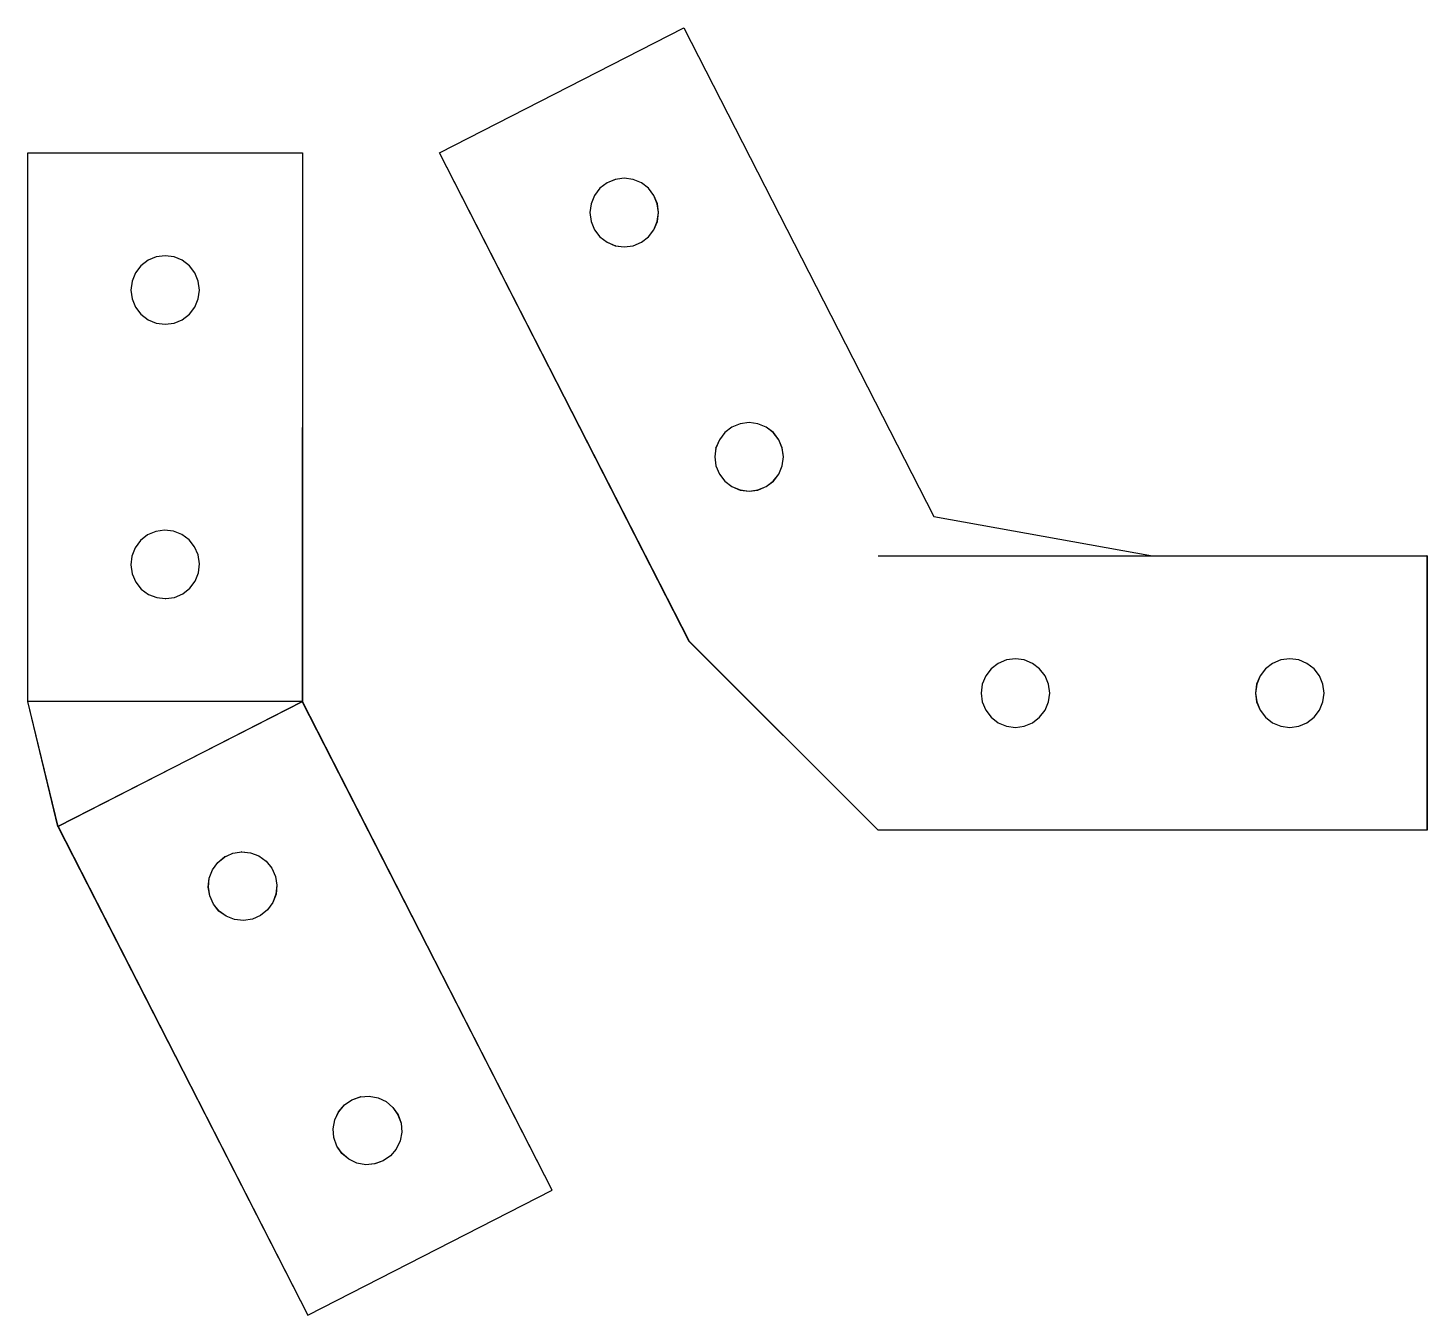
# Model space of a CAD drawing. Header units: metres. Extents: x 0.1 to 5.92, y 0 to 8.86.
# Drawn here: x 0.1 to 5.19, y 0 to 4.69 of the extents above; entities that cross this region are included whole.
import ezdxf

# ---------------------------------------------------------------- set-up
doc = ezdxf.new("R2010")
doc.units = ezdxf.units.M

msp = doc.modelspace()

# ---------------------------------------------------------------- linework, layer by layer
at = {"layer": 'enc_bracket_c'}
for p, q in [((0.0959, 2.236, 0.25), (0.0959, 4.236, 0.25)), ((0.0959, 4.236, 0.25), (1.0959, 4.236, 0.25)), ((0.0959, 4.236, 0), (1.0959, 4.236, 0)), ((0.0959, 4.236, 0), (0.0959, 4.236, 0.25)), ((0.0959, 2.236, 0), (0.0959, 4.236, 0)), ((1.0959, 4.236, 0.25), (1.0957, 2.236, 0.25)), ((1.0959, 4.236, 0), (1.0959, 4.236, 0.25)), ((1.0959, 4.236, 0), (1.0959, 2.236, 0)), ((0.5075, 3.8244, 0.25), (0.4877, 3.7985, 0.25)), ((0.5075, 3.8244, 0), (0.4877, 3.7985, 0)), ((0.5334, 3.8442, 0), (0.5075, 3.8244, 0)), ((0.5334, 3.8442, 0.25), (0.5075, 3.8244, 0.25)), ((0.5075, 3.8244, 0), (0.5075, 3.8244, 0.25)), ((0.5636, 3.8567, 0), (0.5334, 3.8442, 0)), ((0.5636, 3.8567, 0.25), (0.5334, 3.8442, 0.25)), ((0.5334, 3.8442, 0), (0.5334, 3.8442, 0.25)), ((0.5959, 3.861, 0), (0.5636, 3.8567, 0)), ((0.5959, 3.861, 0.25), (0.5636, 3.8567, 0.25)), ((0.5636, 3.8567, 0), (0.5636, 3.8567, 0.25)), ((0.5959, 3.861, 0), (0.5959, 3.861, 0.25)), ((0.6283, 3.8567, 0.25), (0.5959, 3.861, 0.25)), ((0.6283, 3.8567, 0), (0.5959, 3.861, 0)), ((0.6584, 3.8442, 0.25), (0.6283, 3.8567, 0.25)), ((0.6584, 3.8442, 0), (0.6283, 3.8567, 0)), ((0.6283, 3.8567, 0), (0.6283, 3.8567, 0.25)), ((0.6843, 3.8244, 0.25), (0.6584, 3.8442, 0.25)), ((0.6843, 3.8244, 0), (0.6584, 3.8442, 0)), ((0.6584, 3.8442, 0), (0.6584, 3.8442, 0.25)), ((0.7042, 3.7985, 0.25), (0.6843, 3.8244, 0.25)), ((0.7042, 3.7985, 0), (0.6843, 3.8244, 0)), ((0.6843, 3.8244, 0), (0.6843, 3.8244, 0.25)), ((0.4877, 3.7985, 0), (0.4752, 3.7683, 0)), ((0.4877, 3.7985, 0.25), (0.4752, 3.7683, 0.25)), ((0.4877, 3.7985, 0), (0.4877, 3.7985, 0.25)), ((0.7167, 3.7683, 0), (0.7042, 3.7985, 0)), ((0.7042, 3.7985, 0), (0.7042, 3.7985, 0.25)), ((0.7167, 3.7683, 0.25), (0.7042, 3.7985, 0.25)), ((0.4752, 3.7683, 0.25), (0.4709, 3.736, 0.25)), ((0.4752, 3.7683, 0), (0.4709, 3.736, 0)), ((0.4709, 3.736, 0), (0.4709, 3.736, 0.25)), ((0.4709, 3.736, 0.25), (0.4752, 3.7036, 0.25)), ((0.4709, 3.736, 0), (0.4752, 3.7036, 0)), ((0.4752, 3.7683, 0), (0.4752, 3.7683, 0.25)), ((0.7167, 3.7683, 0), (0.7167, 3.7683, 0.25)), ((0.7209, 3.736, 0), (0.7167, 3.7683, 0)), ((0.7209, 3.736, 0.25), (0.7167, 3.7683, 0.25)), ((0.7167, 3.7036, 0.25), (0.7209, 3.736, 0.25)), ((0.7167, 3.7036, 0), (0.7209, 3.736, 0)), ((0.7209, 3.736, 0), (0.7209, 3.736, 0.25)), ((0.4752, 3.7036, 0), (0.4752, 3.7036, 0.25)), ((0.4752, 3.7036, 0), (0.4877, 3.6735, 0)), ((0.4752, 3.7036, 0.25), (0.4877, 3.6735, 0.25)), ((0.4877, 3.6735, 0.25), (0.5075, 3.6476, 0.25)), ((0.4877, 3.6735, 0), (0.4877, 3.6735, 0.25)), ((0.4877, 3.6735, 0), (0.5075, 3.6476, 0)), ((0.6843, 3.6476, 0.25), (0.7042, 3.6735, 0.25)), ((0.6843, 3.6476, 0), (0.7042, 3.6735, 0)), ((0.7042, 3.6735, 0.25), (0.7167, 3.7036, 0.25)), ((0.7042, 3.6735, 0), (0.7167, 3.7036, 0)), ((0.7042, 3.6735, 0), (0.7042, 3.6735, 0.25)), ((0.7167, 3.7036, 0), (0.7167, 3.7036, 0.25)), ((0.5075, 3.6476, 0.25), (0.5334, 3.6277, 0.25)), ((0.5075, 3.6476, 0), (0.5334, 3.6277, 0)), ((0.5075, 3.6476, 0), (0.5075, 3.6476, 0.25)), ((0.5334, 3.6277, 0), (0.5334, 3.6277, 0.25)), ((0.5334, 3.6277, 0), (0.5636, 3.6152, 0)), ((0.5334, 3.6277, 0.25), (0.5636, 3.6152, 0.25)), ((0.6283, 3.6152, 0.25), (0.6584, 3.6277, 0.25)), ((0.6283, 3.6152, 0), (0.6584, 3.6277, 0)), ((0.6584, 3.6277, 0.25), (0.6843, 3.6476, 0.25)), ((0.6584, 3.6277, 0), (0.6843, 3.6476, 0)), ((0.6584, 3.6277, 0), (0.6584, 3.6277, 0.25)), ((0.6843, 3.6476, 0), (0.6843, 3.6476, 0.25)), ((0.5636, 3.6152, 0.25), (0.5959, 3.611, 0.25)), ((0.5636, 3.6152, 0), (0.5959, 3.611, 0)), ((0.5636, 3.6152, 0), (0.5636, 3.6152, 0.25)), ((0.5959, 3.611, 0.25), (0.6283, 3.6152, 0.25)), ((0.5959, 3.611, 0), (0.6283, 3.6152, 0)), ((0.5959, 3.611, 0), (0.5959, 3.611, 0.25)), ((0.6283, 3.6152, 0), (0.6283, 3.6152, 0.25)), ((0.5615, 2.8562, 0), (0.5316, 2.8432, 0)), ((0.5615, 2.8562, 0.25), (0.5316, 2.8432, 0.25)), ((0.5938, 2.861, 0), (0.5615, 2.8562, 0)), ((0.5938, 2.861, 0.25), (0.5615, 2.8562, 0.25)), ((0.5615, 2.8562, 0), (0.5615, 2.8562, 0.25)), ((0.6262, 2.8573, 0), (0.5938, 2.861, 0)), ((0.5938, 2.861, 0), (0.5938, 2.861, 0.25)), ((0.6262, 2.8573, 0.25), (0.5938, 2.861, 0.25)), ((0.6566, 2.8453, 0), (0.6262, 2.8573, 0)), ((0.6262, 2.8573, 0), (0.6262, 2.8573, 0.25)), ((0.6566, 2.8453, 0.25), (0.6262, 2.8573, 0.25)), ((0.5061, 2.8229, 0.25), (0.4866, 2.7966, 0.25)), ((0.5061, 2.8229, 0), (0.4866, 2.7966, 0)), ((0.5316, 2.8432, 0), (0.5061, 2.8229, 0)), ((0.5316, 2.8432, 0.25), (0.5061, 2.8229, 0.25)), ((0.5061, 2.8229, 0), (0.5061, 2.8229, 0.25)), ((0.5316, 2.8432, 0), (0.5316, 2.8432, 0.25)), ((0.6828, 2.8258, 0.25), (0.6566, 2.8453, 0.25)), ((0.6828, 2.8258, 0), (0.6566, 2.8453, 0)), ((0.6566, 2.8453, 0), (0.6566, 2.8453, 0.25)), ((0.7031, 2.8003, 0), (0.6828, 2.8258, 0)), ((0.6828, 2.8258, 0), (0.6828, 2.8258, 0.25)), ((0.7031, 2.8003, 0.25), (0.6828, 2.8258, 0.25)), ((0.4747, 2.7663, 0), (0.4709, 2.7339, 0)), ((0.4747, 2.7663, 0.25), (0.4709, 2.7339, 0.25)), ((0.4866, 2.7966, 0), (0.4747, 2.7663, 0)), ((0.4866, 2.7966, 0.25), (0.4747, 2.7663, 0.25)), ((0.4747, 2.7663, 0), (0.4747, 2.7663, 0.25)), ((0.4866, 2.7966, 0), (0.4866, 2.7966, 0.25)), ((0.7161, 2.7704, 0), (0.7031, 2.8003, 0)), ((0.7031, 2.8003, 0), (0.7031, 2.8003, 0.25)), ((0.7161, 2.7704, 0.25), (0.7031, 2.8003, 0.25)), ((0.7209, 2.7381, 0), (0.7161, 2.7704, 0)), ((0.7161, 2.7704, 0), (0.7161, 2.7704, 0.25)), ((0.7209, 2.7381, 0.25), (0.7161, 2.7704, 0.25)), ((0.4709, 2.7339, 0), (0.4709, 2.7339, 0.25)), ((0.4709, 2.7339, 0), (0.4757, 2.7016, 0)), ((0.4709, 2.7339, 0.25), (0.4757, 2.7016, 0.25)), ((0.7052, 2.6753, 0.25), (0.7172, 2.7057, 0.25)), ((0.7052, 2.6753, 0), (0.7172, 2.7057, 0)), ((0.7172, 2.7057, 0), (0.7209, 2.7381, 0)), ((0.7172, 2.7057, 0.25), (0.7209, 2.7381, 0.25)), ((0.7172, 2.7057, 0), (0.7172, 2.7057, 0.25)), ((0.7209, 2.7381, 0), (0.7209, 2.7381, 0.25)), ((0.4757, 2.7016, 0), (0.4757, 2.7016, 0.25)), ((0.4757, 2.7016, 0), (0.4887, 2.6717, 0)), ((0.4757, 2.7016, 0.25), (0.4887, 2.6717, 0.25)), ((0.4887, 2.6717, 0), (0.509, 2.6461, 0)), ((0.4887, 2.6717, 0), (0.4887, 2.6717, 0.25)), ((0.4887, 2.6717, 0.25), (0.509, 2.6461, 0.25)), ((0.6858, 2.6491, 0.25), (0.7052, 2.6753, 0.25)), ((0.6858, 2.6491, 0), (0.7052, 2.6753, 0)), ((0.7052, 2.6753, 0), (0.7052, 2.6753, 0.25)), ((0.509, 2.6461, 0), (0.509, 2.6461, 0.25)), ((0.509, 2.6461, 0), (0.5353, 2.6267, 0)), ((0.509, 2.6461, 0.25), (0.5353, 2.6267, 0.25)), ((0.5353, 2.6267, 0), (0.5353, 2.6267, 0.25)), ((0.5353, 2.6267, 0), (0.5656, 2.6147, 0)), ((0.5353, 2.6267, 0.25), (0.5656, 2.6147, 0.25)), ((0.5656, 2.6147, 0), (0.5656, 2.6147, 0.25)), ((0.5656, 2.6147, 0), (0.5959, 2.6112, 0)), ((0.5656, 2.6147, 0.25), (0.5959, 2.6112, 0.25)), ((0.5959, 2.6112, 0), (0.5959, 2.6112, 0.25)), ((0.5959, 2.6112, 0.25), (0.598, 2.611, 0.25)), ((0.5959, 2.6112, 0), (0.598, 2.611, 0)), ((0.598, 2.611, 0), (0.6303, 2.6158, 0)), ((0.598, 2.611, 0.25), (0.6303, 2.6158, 0.25)), ((0.598, 2.611, 0), (0.598, 2.611, 0.25)), ((0.6303, 2.6158, 0.25), (0.6602, 2.6288, 0.25)), ((0.6303, 2.6158, 0), (0.6602, 2.6288, 0)), ((0.6303, 2.6158, 0), (0.6303, 2.6158, 0.25)), ((0.6602, 2.6288, 0.25), (0.6858, 2.6491, 0.25)), ((0.6602, 2.6288, 0), (0.6858, 2.6491, 0)), ((0.6602, 2.6288, 0), (0.6602, 2.6288, 0.25)), ((0.6858, 2.6491, 0), (0.6858, 2.6491, 0.25)), ((0.2052, 1.7809, 0.2491), (0.0959, 2.236, 0.25)), ((1.0957, 2.236, 0.25), (0.0959, 2.236, 0.25)), ((0.2055, 1.7809, -0.0009), (0.0959, 2.236, 0)), ((0.0959, 2.236, 0), (0.0959, 2.236, 0.25)), ((1.0947, 2.2355, 0.2502), (0.2052, 1.7809, 0.2491)), ((1.0959, 2.236, 0), (0.2055, 1.7809, -0.0009)), ((1.0957, 2.236, 0.25), (1.0947, 2.2355, 0.2502)), ((1.0959, 2.236, 0), (1.0957, 2.236, 0.25)), ((2.0058, 0.4551, 0.2509), (1.0957, 2.236, 0.25)), ((2.006, 0.4551, 0.0009), (1.0959, 2.236, 0)), ((0.2055, 1.7809, -0.0009), (0.2052, 1.7809, 0.2491)), ((0.2052, 1.7809, 0.2491), (1.1153, 0, 0.25)), ((0.2055, 1.7809, -0.0009), (1.1156, 0)), ((0.8215, 1.6737, 0.2497), (0.8424, 1.683, 0.2497)), ((0.8217, 1.6737, -0.0003), (0.8426, 1.683, -0.0003)), ((0.8424, 1.683, 0.2497), (0.8746, 1.6882, 0.2498)), ((0.8426, 1.683, -0.0003), (0.8424, 1.683, 0.2497)), ((0.8426, 1.683, -0.0003), (0.8748, 1.6882, -0.0002)), ((0.8746, 1.6882, 0.2498), (0.907, 1.6848, 0.2498)), ((0.8748, 1.6882, -0.0002), (0.8746, 1.6882, 0.2498)), ((0.8748, 1.6882, -0.0002), (0.9073, 1.6848, -0.0002)), ((0.907, 1.6848, 0.2498), (0.9375, 1.6731, 0.2498)), ((0.9073, 1.6848, -0.0002), (0.907, 1.6848, 0.2498)), ((0.9073, 1.6848, -0.0002), (0.9378, 1.6731, -0.0002)), ((0.7681, 1.6228, 0.2496), (0.7872, 1.6492, 0.2497)), ((0.7683, 1.6228, -0.0004), (0.7875, 1.6492, -0.0003)), ((0.7872, 1.6492, 0.2497), (0.8126, 1.6697, 0.2497)), ((0.7875, 1.6492, -0.0003), (0.7872, 1.6492, 0.2497)), ((0.7875, 1.6492, -0.0003), (0.8128, 1.6697, -0.0003)), ((0.8126, 1.6697, 0.2497), (0.8215, 1.6737, 0.2497)), ((0.8128, 1.6697, -0.0003), (0.8126, 1.6697, 0.2497)), ((0.8128, 1.6697, -0.0003), (0.8217, 1.6737, -0.0003)), ((0.8217, 1.6737, -0.0003), (0.8215, 1.6737, 0.2497)), ((0.9378, 1.6731, -0.0002), (0.9375, 1.6731, 0.2498)), ((0.9375, 1.6731, 0.2498), (0.9639, 1.654, 0.2498)), ((0.9378, 1.6731, -0.0002), (0.9642, 1.654, -0.0002)), ((0.9639, 1.654, 0.2498), (0.9845, 1.6286, 0.2499)), ((0.9642, 1.654, -0.0002), (0.9639, 1.654, 0.2498)), ((0.9642, 1.654, -0.0002), (0.9847, 1.6286, -0.0001)), ((0.753, 1.5598, 0.2496), (0.7564, 1.5923, 0.2496)), ((0.7533, 1.5598, -0.0004), (0.7566, 1.5923, -0.0004)), ((0.7564, 1.5923, 0.2496), (0.7681, 1.6228, 0.2496)), ((0.7566, 1.5923, -0.0004), (0.7564, 1.5923, 0.2496)), ((0.7566, 1.5923, -0.0004), (0.7683, 1.6228, -0.0004)), ((0.7683, 1.6228, -0.0004), (0.7681, 1.6228, 0.2496)), ((0.9847, 1.6286, -0.0001), (0.9845, 1.6286, 0.2499)), ((0.9845, 1.6286, 0.2499), (0.9978, 1.5988, 0.2499)), ((0.9847, 1.6286, -0.0001), (0.998, 1.5988, -0.0001)), ((0.998, 1.5988, -0.0001), (0.9978, 1.5988, 0.2499)), ((0.9978, 1.5988, 0.2499), (1.0029, 1.5666, 0.2499)), ((0.998, 1.5988, -0.0001), (1.0032, 1.5666, -0.0001)), ((0.7533, 1.5598, -0.0004), (0.753, 1.5598, 0.2496)), ((0.7581, 1.5276, 0.2496), (0.753, 1.5598, 0.2496)), ((0.7584, 1.5276, -0.0004), (0.7533, 1.5598, -0.0004)), ((0.9995, 1.5341, 0.2499), (0.9879, 1.5037, 0.2499)), ((0.9998, 1.5341, -0.0001), (0.9881, 1.5037, -0.0001)), ((1.0029, 1.5666, 0.2499), (0.9995, 1.5341, 0.2499)), ((0.9998, 1.5341, -0.0001), (0.9995, 1.5341, 0.2499)), ((1.0032, 1.5666, -0.0001), (0.9998, 1.5341, -0.0001)), ((1.0032, 1.5666, -0.0001), (1.0029, 1.5666, 0.2499)), ((0.7584, 1.5276, -0.0004), (0.7581, 1.5276, 0.2496)), ((0.7714, 1.4978, 0.2496), (0.7581, 1.5276, 0.2496)), ((0.7717, 1.4978, -0.0004), (0.7584, 1.5276, -0.0004)), ((0.792, 1.4725, 0.2497), (0.7714, 1.4978, 0.2496)), ((0.7717, 1.4978, -0.0004), (0.7714, 1.4978, 0.2496)), ((0.7923, 1.4725, -0.0003), (0.7717, 1.4978, -0.0004)), ((0.9879, 1.5037, 0.2499), (0.9687, 1.4773, 0.2499)), ((0.9881, 1.5037, -0.0001), (0.969, 1.4773, -0.0001)), ((0.9881, 1.5037, -0.0001), (0.9879, 1.5037, 0.2499)), ((0.8184, 1.4533, 0.2497), (0.792, 1.4725, 0.2497)), ((0.7923, 1.4725, -0.0003), (0.792, 1.4725, 0.2497)), ((0.8187, 1.4533, -0.0003), (0.7923, 1.4725, -0.0003)), ((0.8187, 1.4533, -0.0003), (0.8184, 1.4533, 0.2497)), ((0.8489, 1.4416, 0.2497), (0.8184, 1.4533, 0.2497)), ((0.8491, 1.4416, -0.0003), (0.8187, 1.4533, -0.0003)), ((0.8813, 1.4383, 0.2498), (0.8489, 1.4416, 0.2497)), ((0.8491, 1.4416, -0.0003), (0.8489, 1.4416, 0.2497)), ((0.8816, 1.4383, -0.0002), (0.8491, 1.4416, -0.0003)), ((0.9136, 1.4434, 0.2498), (0.8813, 1.4383, 0.2498)), ((0.8816, 1.4383, -0.0002), (0.8813, 1.4383, 0.2498)), ((0.9138, 1.4434, -0.0002), (0.8816, 1.4383, -0.0002)), ((0.9434, 1.4567, 0.2498), (0.9136, 1.4434, 0.2498)), ((0.9138, 1.4434, -0.0002), (0.9136, 1.4434, 0.2498)), ((0.9436, 1.4567, -0.0002), (0.9138, 1.4434, -0.0002)), ((0.9687, 1.4773, 0.2499), (0.9434, 1.4567, 0.2498)), ((0.9436, 1.4567, -0.0002), (0.9434, 1.4567, 0.2498)), ((0.969, 1.4773, -0.0001), (0.9436, 1.4567, -0.0002)), ((0.969, 1.4773, -0.0001), (0.9687, 1.4773, 0.2499)), ((1.2281, 0.7407, 0.2501), (1.2493, 0.7656, 0.2501)), ((1.2284, 0.7407, 0.0001), (1.2495, 0.7656, 0.0001)), ((1.2493, 0.7656, 0.2501), (1.2761, 0.7841, 0.2502)), ((1.2495, 0.7656, 0.0001), (1.2493, 0.7656, 0.2501)), ((1.2495, 0.7656, 0.0001), (1.2764, 0.7841, 0.0002)), ((1.2761, 0.7841, 0.2502), (1.3069, 0.795, 0.2502)), ((1.2764, 0.7841, 0.0002), (1.2761, 0.7841, 0.2502)), ((1.2764, 0.7841, 0.0002), (1.3071, 0.795, 0.0002)), ((1.3069, 0.795, 0.2502), (1.3394, 0.7976, 0.2502)), ((1.3071, 0.795, 0.0002), (1.3069, 0.795, 0.2502)), ((1.3071, 0.795, 0.0002), (1.3397, 0.7976, 0.0002)), ((1.3397, 0.7976, 0.0002), (1.3394, 0.7976, 0.2502)), ((1.3394, 0.7976, 0.2502), (1.3715, 0.7917, 0.2503)), ((1.3397, 0.7976, 0.0002), (1.3718, 0.7917, 0.0003)), ((1.3718, 0.7917, 0.0003), (1.3715, 0.7917, 0.2503)), ((1.3715, 0.7917, 0.2503), (1.401, 0.7777, 0.2503)), ((1.3718, 0.7917, 0.0003), (1.4012, 0.7777, 0.0003)), ((1.401, 0.7777, 0.2503), (1.4258, 0.7565, 0.2503)), ((1.4012, 0.7777, 0.0003), (1.401, 0.7777, 0.2503)), ((1.4012, 0.7777, 0.0003), (1.4261, 0.7565, 0.0003)), ((1.2141, 0.7112, 0.2501), (1.2281, 0.7407, 0.2501)), ((1.2144, 0.7112, 0.0001), (1.2284, 0.7407, 0.0001)), ((1.2284, 0.7407, 0.0001), (1.2281, 0.7407, 0.2501)), ((1.4261, 0.7565, 0.0003), (1.4258, 0.7565, 0.2503)), ((1.4258, 0.7565, 0.2503), (1.4443, 0.7296, 0.2503)), ((1.4261, 0.7565, 0.0003), (1.4446, 0.7296, 0.0003)), ((1.4443, 0.7296, 0.2503), (1.4553, 0.6989, 0.2503)), ((1.4446, 0.7296, 0.0003), (1.4443, 0.7296, 0.2503)), ((1.4446, 0.7296, 0.0003), (1.4555, 0.6989, 0.0003)), ((1.2082, 0.6792, 0.2501), (1.2141, 0.7112, 0.2501)), ((1.2108, 0.6466, 0.2501), (1.2082, 0.6792, 0.2501)), ((1.2084, 0.6792, 0.0001), (1.2082, 0.6792, 0.2501)), ((1.2084, 0.6792, 0.0001), (1.2144, 0.7112, 0.0001)), ((1.211, 0.6466, 0.0001), (1.2084, 0.6792, 0.0001)), ((1.2144, 0.7112, 0.0001), (1.2141, 0.7112, 0.2501)), ((1.4579, 0.6664, 0.2503), (1.452, 0.6343, 0.2503)), ((1.4581, 0.6664, 0.0003), (1.4522, 0.6343, 0.0003)), ((1.4553, 0.6989, 0.2503), (1.4579, 0.6664, 0.2503)), ((1.4555, 0.6989, 0.0003), (1.4553, 0.6989, 0.2503)), ((1.4555, 0.6989, 0.0003), (1.4581, 0.6664, 0.0003)), ((1.4581, 0.6664, 0.0003), (1.4579, 0.6664, 0.2503)), ((1.2217, 0.6159, 0.2501), (1.2108, 0.6466, 0.2501)), ((1.211, 0.6466, 0.0001), (1.2108, 0.6466, 0.2501)), ((1.222, 0.6159, 0.0001), (1.211, 0.6466, 0.0001)), ((1.222, 0.6159, 0.0001), (1.2217, 0.6159, 0.2501)), ((1.2402, 0.589, 0.2501), (1.2217, 0.6159, 0.2501)), ((1.2405, 0.589, 0.0001), (1.222, 0.6159, 0.0001)), ((1.452, 0.6343, 0.2503), (1.4379, 0.6048, 0.2503)), ((1.4522, 0.6343, 0.0003), (1.4382, 0.6048, 0.0003)), ((1.4522, 0.6343, 0.0003), (1.452, 0.6343, 0.2503)), ((1.2405, 0.589, 0.0001), (1.2402, 0.589, 0.2501)), ((1.2651, 0.5678, 0.2502), (1.2402, 0.589, 0.2501)), ((1.2653, 0.5678, 0.0002), (1.2405, 0.589, 0.0001)), ((1.2945, 0.5538, 0.2502), (1.2651, 0.5678, 0.2502)), ((1.2653, 0.5678, 0.0002), (1.2651, 0.5678, 0.2502)), ((1.2948, 0.5538, 0.0002), (1.2653, 0.5678, 0.0002)), ((1.3899, 0.5615, 0.2503), (1.3592, 0.5505, 0.2502)), ((1.3902, 0.5615, 0.0003), (1.3594, 0.5505, 0.0002)), ((1.4168, 0.58, 0.2503), (1.3899, 0.5615, 0.2503)), ((1.3902, 0.5615, 0.0003), (1.3899, 0.5615, 0.2503)), ((1.417, 0.58, 0.0003), (1.3902, 0.5615, 0.0003)), ((1.4379, 0.6048, 0.2503), (1.4168, 0.58, 0.2503)), ((1.417, 0.58, 0.0003), (1.4168, 0.58, 0.2503)), ((1.4382, 0.6048, 0.0003), (1.417, 0.58, 0.0003)), ((1.4382, 0.6048, 0.0003), (1.4379, 0.6048, 0.2503)), ((1.2948, 0.5538, 0.0002), (1.2945, 0.5538, 0.2502)), ((1.3266, 0.5479, 0.2502), (1.2945, 0.5538, 0.2502)), ((1.3269, 0.5479, 0.0002), (1.2948, 0.5538, 0.0002)), ((1.3592, 0.5505, 0.2502), (1.3266, 0.5479, 0.2502)), ((1.3269, 0.5479, 0.0002), (1.3266, 0.5479, 0.2502)), ((1.3594, 0.5505, 0.0002), (1.3269, 0.5479, 0.0002)), ((1.3594, 0.5505, 0.0002), (1.3592, 0.5505, 0.2502)), ((1.1153, 0, 0.25), (2.0058, 0.4551, 0.2509)), ((1.1156, 0), (2.006, 0.4551, 0.0009)), ((2.006, 0.4551, 0.0009), (2.0058, 0.4551, 0.2509)), ((1.1156, 0), (1.1153, 0, 0.25))]:
    msp.add_line(p, q, dxfattribs=at)
at = {"layer": 'enc_bracket_d'}
for p, q in [((1.5959, 4.236, 0.25), (2.4864, 4.691, 0.2509)), ((1.596, 4.2359, 0), (2.4865, 4.691, 0.0009)), ((2.4864, 4.691, 0.2509), (3.3965, 2.9101, 0.2518)), ((2.4865, 4.691, 0.0009), (2.4864, 4.691, 0.2509)), ((2.4865, 4.691, 0.0009), (3.3966, 2.9101, 0.0018)), ((2.506, 2.4551, 0.2509), (1.5959, 4.236, 0.25)), ((1.596, 4.2359, 0), (1.5959, 4.236, 0.25)), ((2.5061, 2.455, 0.0009), (1.596, 4.2359, 0)), ((2.2363, 4.139, 0.2506), (2.2121, 4.129, 0.2506)), ((2.2364, 4.139, 0.0006), (2.2122, 4.1289, 0.0006)), ((2.2687, 4.1433, 0.2507), (2.2363, 4.139, 0.2506)), ((2.2364, 4.139, 0.0006), (2.2363, 4.139, 0.2506)), ((2.2688, 4.1432, 0.0007), (2.2364, 4.139, 0.0006)), ((2.2688, 4.1432, 0.0007), (2.2687, 4.1433, 0.2507)), ((2.301, 4.139, 0.2507), (2.2687, 4.1433, 0.2507)), ((2.3011, 4.139, 0.0007), (2.2688, 4.1432, 0.0007)), ((2.3011, 4.139, 0.0007), (2.301, 4.139, 0.2507)), ((2.3312, 4.1265, 0.2507), (2.301, 4.139, 0.2507)), ((2.3313, 4.1265, 0.0007), (2.3011, 4.139, 0.0007)), ((2.1604, 4.0808, 0.2506), (2.1479, 4.0506, 0.2505)), ((2.1605, 4.0807, 0.0006), (2.148, 4.0506, 0.0005)), ((2.1803, 4.1067, 0.2506), (2.1604, 4.0808, 0.2506)), ((2.1605, 4.0807, 0.0006), (2.1604, 4.0808, 0.2506)), ((2.1804, 4.1066, 0.0006), (2.1605, 4.0807, 0.0006)), ((2.2062, 4.1265, 0.2506), (2.1803, 4.1067, 0.2506)), ((2.1804, 4.1066, 0.0006), (2.1803, 4.1067, 0.2506)), ((2.2063, 4.1265, 0.0006), (2.1804, 4.1066, 0.0006)), ((2.2121, 4.129, 0.2506), (2.2062, 4.1265, 0.2506)), ((2.2063, 4.1265, 0.0006), (2.2062, 4.1265, 0.2506)), ((2.2122, 4.1289, 0.0006), (2.2063, 4.1265, 0.0006)), ((2.2122, 4.1289, 0.0006), (2.2121, 4.129, 0.2506)), ((2.3313, 4.1265, 0.0007), (2.3312, 4.1265, 0.2507)), ((2.3571, 4.1067, 0.2508), (2.3312, 4.1265, 0.2507)), ((2.3572, 4.1066, 0.0008), (2.3313, 4.1265, 0.0007)), ((2.3769, 4.0808, 0.2508), (2.3571, 4.1067, 0.2508)), ((2.3572, 4.1066, 0.0008), (2.3571, 4.1067, 0.2508)), ((2.377, 4.0807, 0.0008), (2.3572, 4.1066, 0.0008)), ((2.3894, 4.0506, 0.2508), (2.3769, 4.0808, 0.2508)), ((2.377, 4.0807, 0.0008), (2.3769, 4.0808, 0.2508)), ((2.3895, 4.0506, 0.0008), (2.377, 4.0807, 0.0008)), ((2.1479, 4.0506, 0.2505), (2.1437, 4.0183, 0.2505)), ((2.148, 4.0506, 0.0005), (2.1438, 4.0182, 0.0005)), ((2.148, 4.0506, 0.0005), (2.1479, 4.0506, 0.2505)), ((2.3937, 4.0183, 0.2508), (2.3894, 4.0506, 0.2508)), ((2.3895, 4.0506, 0.0008), (2.3894, 4.0506, 0.2508)), ((2.3938, 4.0182, 0.0008), (2.3895, 4.0506, 0.0008)), ((2.1438, 4.0182, 0.0005), (2.1437, 4.0183, 0.2505)), ((2.1437, 4.0183, 0.2505), (2.1479, 3.9859, 0.2505)), ((2.1438, 4.0182, 0.0005), (2.148, 3.9859, 0.0005)), ((2.1479, 3.9859, 0.2505), (2.1604, 3.9558, 0.2506)), ((2.148, 3.9859, 0.0005), (2.1479, 3.9859, 0.2505)), ((2.148, 3.9859, 0.0005), (2.1605, 3.9557, 0.0006)), ((2.3769, 3.9558, 0.2508), (2.3894, 3.9859, 0.2508)), ((2.377, 3.9557, 0.0008), (2.3895, 3.9859, 0.0008)), ((2.3894, 3.9859, 0.2508), (2.3937, 4.0183, 0.2508)), ((2.3895, 3.9859, 0.0008), (2.3894, 3.9859, 0.2508)), ((2.3895, 3.9859, 0.0008), (2.3938, 4.0182, 0.0008)), ((2.3938, 4.0182, 0.0008), (2.3937, 4.0183, 0.2508)), ((2.1604, 3.9558, 0.2506), (2.1803, 3.9299, 0.2506)), ((2.1605, 3.9557, 0.0006), (2.1604, 3.9558, 0.2506)), ((2.1605, 3.9557, 0.0006), (2.1804, 3.9298, 0.0006)), ((2.1803, 3.9299, 0.2506), (2.2062, 3.91, 0.2506)), ((2.1804, 3.9298, 0.0006), (2.1803, 3.9299, 0.2506)), ((2.1804, 3.9298, 0.0006), (2.2063, 3.91, 0.0006)), ((2.3312, 3.91, 0.2507), (2.3571, 3.9299, 0.2508)), ((2.3313, 3.91, 0.0007), (2.3572, 3.9298, 0.0008)), ((2.3571, 3.9299, 0.2508), (2.3769, 3.9558, 0.2508)), ((2.3572, 3.9298, 0.0008), (2.3571, 3.9299, 0.2508)), ((2.3572, 3.9298, 0.0008), (2.377, 3.9557, 0.0008)), ((2.377, 3.9557, 0.0008), (2.3769, 3.9558, 0.2508)), ((2.2062, 3.91, 0.2506), (2.2363, 3.8975, 0.2506)), ((2.2063, 3.91, 0.0006), (2.2062, 3.91, 0.2506)), ((2.2063, 3.91, 0.0006), (2.2364, 3.8975, 0.0006)), ((2.2363, 3.8975, 0.2506), (2.2687, 3.8933, 0.2507)), ((2.2364, 3.8975, 0.0006), (2.2363, 3.8975, 0.2506)), ((2.2364, 3.8975, 0.0006), (2.2688, 3.8932, 0.0007)), ((2.2687, 3.8933, 0.2507), (2.301, 3.8975, 0.2507)), ((2.2688, 3.8932, 0.0007), (2.2687, 3.8933, 0.2507)), ((2.2688, 3.8932, 0.0007), (2.3011, 3.8975, 0.0007)), ((2.301, 3.8975, 0.2507), (2.3312, 3.91, 0.2507)), ((2.3011, 3.8975, 0.0007), (2.301, 3.8975, 0.2507)), ((2.3011, 3.8975, 0.0007), (2.3313, 3.91, 0.0007)), ((2.3313, 3.91, 0.0007), (2.3312, 3.91, 0.2507)), ((2.6354, 3.2162, 0.251), (2.6155, 3.1903, 0.251)), ((2.6354, 3.2162, 0.001), (2.6156, 3.1903, 0.001)), ((2.6612, 3.2361, 0.2511), (2.6354, 3.2162, 0.251)), ((2.6613, 3.236, 0.0011), (2.6354, 3.2162, 0.001)), ((2.6354, 3.2162, 0.001), (2.6354, 3.2162, 0.251)), ((2.6914, 3.2486, 0.2511), (2.6612, 3.2361, 0.2511)), ((2.6613, 3.236, 0.0011), (2.6612, 3.2361, 0.2511)), ((2.6915, 3.2485, 0.0011), (2.6613, 3.236, 0.0011)), ((2.7237, 3.2528, 0.2511), (2.6914, 3.2486, 0.2511)), ((2.6915, 3.2485, 0.0011), (2.6914, 3.2486, 0.2511)), ((2.7238, 3.2528, 0.0011), (2.6915, 3.2485, 0.0011)), ((2.7238, 3.2528, 0.0011), (2.7237, 3.2528, 0.2511)), ((2.7561, 3.2486, 0.2512), (2.7237, 3.2528, 0.2511)), ((2.7562, 3.2485, 0.0012), (2.7238, 3.2528, 0.0011)), ((2.7562, 3.2485, 0.0012), (2.7561, 3.2486, 0.2512)), ((2.7862, 3.2361, 0.2512), (2.7561, 3.2486, 0.2512)), ((2.7863, 3.236, 0.0012), (2.7562, 3.2485, 0.0012)), ((2.7863, 3.236, 0.0012), (2.7862, 3.2361, 0.2512)), ((2.8121, 3.2162, 0.2512), (2.7862, 3.2361, 0.2512)), ((2.8122, 3.2162, 0.0012), (2.7863, 3.236, 0.0012)), ((2.8122, 3.2162, 0.0012), (2.8121, 3.2162, 0.2512)), ((2.832, 3.1903, 0.2512), (2.8121, 3.2162, 0.2512)), ((2.8321, 3.1903, 0.0012), (2.8122, 3.2162, 0.0012)), ((2.6155, 3.1903, 0.251), (2.603, 3.1602, 0.251)), ((2.6156, 3.1903, 0.001), (2.6031, 3.1601, 0.001)), ((2.6156, 3.1903, 0.001), (2.6155, 3.1903, 0.251)), ((2.8321, 3.1903, 0.0012), (2.832, 3.1903, 0.2512)), ((2.8445, 3.1602, 0.2513), (2.832, 3.1903, 0.2512)), ((2.8446, 3.1601, 0.0013), (2.8321, 3.1903, 0.0012)), ((2.603, 3.1602, 0.251), (2.5987, 3.1278, 0.251)), ((2.5987, 3.1278, 0.251), (2.603, 3.0955, 0.251)), ((2.5988, 3.1278, 0.001), (2.5987, 3.1278, 0.251)), ((2.6031, 3.1601, 0.001), (2.5988, 3.1278, 0.001)), ((2.5988, 3.1278, 0.001), (2.6031, 3.0954, 0.001)), ((2.6031, 3.1601, 0.001), (2.603, 3.1602, 0.251)), ((2.8446, 3.1601, 0.0013), (2.8445, 3.1602, 0.2513)), ((2.8487, 3.1278, 0.2513), (2.8445, 3.1602, 0.2513)), ((2.8445, 3.0955, 0.2513), (2.8487, 3.1278, 0.2513)), ((2.8488, 3.1278, 0.0013), (2.8446, 3.1601, 0.0013)), ((2.8446, 3.0954, 0.0013), (2.8488, 3.1278, 0.0013)), ((2.8488, 3.1278, 0.0013), (2.8487, 3.1278, 0.2513)), ((2.6031, 3.0954, 0.001), (2.603, 3.0955, 0.251)), ((2.603, 3.0955, 0.251), (2.6155, 3.0653, 0.251)), ((2.6031, 3.0954, 0.001), (2.6156, 3.0653, 0.001)), ((2.6156, 3.0653, 0.001), (2.6155, 3.0653, 0.251)), ((2.6155, 3.0653, 0.251), (2.6354, 3.0394, 0.251)), ((2.6156, 3.0653, 0.001), (2.6354, 3.0394, 0.001)), ((2.8121, 3.0394, 0.2512), (2.832, 3.0653, 0.2512)), ((2.8122, 3.0394, 0.0012), (2.8321, 3.0653, 0.0012)), ((2.832, 3.0653, 0.2512), (2.8445, 3.0955, 0.2513)), ((2.8321, 3.0653, 0.0012), (2.832, 3.0653, 0.2512)), ((2.8321, 3.0653, 0.0012), (2.8446, 3.0954, 0.0013)), ((2.8446, 3.0954, 0.0013), (2.8445, 3.0955, 0.2513)), ((2.6354, 3.0394, 0.001), (2.6613, 3.0195, 0.0011)), ((2.6354, 3.0394, 0.001), (2.6354, 3.0394, 0.251)), ((2.6354, 3.0394, 0.251), (2.6612, 3.0196, 0.2511)), ((2.6612, 3.0196, 0.2511), (2.6914, 3.0071, 0.2511)), ((2.6613, 3.0195, 0.0011), (2.6612, 3.0196, 0.2511)), ((2.6613, 3.0195, 0.0011), (2.6915, 3.007, 0.0011)), ((2.7561, 3.0071, 0.2512), (2.7803, 3.0171, 0.2512)), ((2.7562, 3.007, 0.0012), (2.7804, 3.0171, 0.0012)), ((2.7803, 3.0171, 0.2512), (2.7862, 3.0196, 0.2512)), ((2.7804, 3.0171, 0.0012), (2.7803, 3.0171, 0.2512)), ((2.7804, 3.0171, 0.0012), (2.7863, 3.0195, 0.0012)), ((2.7862, 3.0196, 0.2512), (2.8121, 3.0394, 0.2512)), ((2.7863, 3.0195, 0.0012), (2.7862, 3.0196, 0.2512)), ((2.7863, 3.0195, 0.0012), (2.8122, 3.0394, 0.0012)), ((2.8122, 3.0394, 0.0012), (2.8121, 3.0394, 0.2512)), ((2.6914, 3.0071, 0.2511), (2.7237, 3.0028, 0.2511)), ((2.6915, 3.007, 0.0011), (2.6914, 3.0071, 0.2511)), ((2.6915, 3.007, 0.0011), (2.7238, 3.0028, 0.0011)), ((2.7237, 3.0028, 0.2511), (2.7561, 3.0071, 0.2512)), ((2.7238, 3.0028, 0.0011), (2.7237, 3.0028, 0.2511)), ((2.7238, 3.0028, 0.0011), (2.7562, 3.007, 0.0012)), ((2.7562, 3.007, 0.0012), (2.7561, 3.0071, 0.2512)), ((3.3965, 2.9101, 0.2518), (4.1942, 2.7669, 0.2518)), ((3.3966, 2.9101, 0.0018), (3.3965, 2.9101, 0.2518)), ((3.3966, 2.9101, 0.0018), (4.1943, 2.7668, 0.0018)), ((3.1943, 2.7668, 0.0018), (4.1943, 2.7668, 0.0018)), ((4.1943, 2.7668, 0.0018), (4.1942, 2.7669, 0.2518)), ((4.1942, 2.7669, 0.2518), (5.1942, 2.7669, 0.2518)), ((4.1943, 2.7668, 0.0018), (5.1943, 2.7668, 0.0018)), ((5.1943, 2.7668, 0.0018), (5.1942, 2.7669, 0.2518)), ((5.1942, 2.7669, 0.2518), (5.1942, 1.7669, 0.2518)), ((5.1943, 2.7668, 0.0018), (5.1943, 1.7668, 0.0018)), ((2.5061, 2.455, 0.0009), (2.506, 2.4551, 0.2509)), ((2.506, 2.4551, 0.2509), (3.1942, 1.7669, 0.2518)), ((2.5061, 2.455, 0.0009), (3.1943, 1.7668, 0.0018)), ((3.6059, 2.3553, 0.2518), (3.586, 2.3294, 0.2518)), ((3.6059, 2.3552, 0.0018), (3.5861, 2.3293, 0.0018)), ((3.6318, 2.3751, 0.0018), (3.6059, 2.3552, 0.0018)), ((3.6317, 2.3751, 0.2518), (3.6059, 2.3553, 0.2518)), ((3.6059, 2.3552, 0.0018), (3.6059, 2.3553, 0.2518)), ((3.6619, 2.3876, 0.2518), (3.6317, 2.3751, 0.2518)), ((3.6318, 2.3751, 0.0018), (3.6317, 2.3751, 0.2518)), ((3.662, 2.3876, 0.0018), (3.6318, 2.3751, 0.0018)), ((3.6942, 2.3919, 0.2518), (3.6619, 2.3876, 0.2518)), ((3.662, 2.3876, 0.0018), (3.6619, 2.3876, 0.2518)), ((3.6943, 2.3918, 0.0018), (3.662, 2.3876, 0.0018)), ((3.6943, 2.3918, 0.0018), (3.6942, 2.3919, 0.2518)), ((3.7266, 2.3876, 0.2518), (3.6942, 2.3919, 0.2518)), ((3.7267, 2.3876, 0.0018), (3.6943, 2.3918, 0.0018)), ((3.7267, 2.3876, 0.0018), (3.7266, 2.3876, 0.2518)), ((3.7567, 2.3751, 0.2518), (3.7266, 2.3876, 0.2518)), ((3.7568, 2.3751, 0.0018), (3.7267, 2.3876, 0.0018)), ((3.7568, 2.3751, 0.0018), (3.7567, 2.3751, 0.2518)), ((3.7826, 2.3553, 0.2518), (3.7567, 2.3751, 0.2518)), ((3.7827, 2.3552, 0.0018), (3.7568, 2.3751, 0.0018)), ((3.7827, 2.3552, 0.0018), (3.7826, 2.3553, 0.2518)), ((3.8025, 2.3294, 0.2518), (3.7826, 2.3553, 0.2518)), ((3.8026, 2.3293, 0.0018), (3.7827, 2.3552, 0.0018)), ((4.6059, 2.3553, 0.2518), (4.586, 2.3294, 0.2518)), ((4.6059, 2.3552, 0.0018), (4.5861, 2.3293, 0.0018)), ((4.6318, 2.3751, 0.0018), (4.6059, 2.3552, 0.0018)), ((4.6317, 2.3751, 0.2518), (4.6059, 2.3553, 0.2518)), ((4.6059, 2.3552, 0.0018), (4.6059, 2.3553, 0.2518)), ((4.6619, 2.3876, 0.2518), (4.6317, 2.3751, 0.2518)), ((4.6318, 2.3751, 0.0018), (4.6317, 2.3751, 0.2518)), ((4.662, 2.3876, 0.0018), (4.6318, 2.3751, 0.0018)), ((4.6942, 2.3919, 0.2518), (4.6619, 2.3876, 0.2518)), ((4.662, 2.3876, 0.0018), (4.6619, 2.3876, 0.2518)), ((4.6943, 2.3918, 0.0018), (4.662, 2.3876, 0.0018)), ((4.6943, 2.3918, 0.0018), (4.6942, 2.3919, 0.2518)), ((4.7266, 2.3876, 0.2518), (4.6942, 2.3919, 0.2518)), ((4.7267, 2.3876, 0.0018), (4.6943, 2.3918, 0.0018)), ((4.7267, 2.3876, 0.0018), (4.7266, 2.3876, 0.2518)), ((4.7567, 2.3751, 0.2518), (4.7266, 2.3876, 0.2518)), ((4.7568, 2.3751, 0.0018), (4.7267, 2.3876, 0.0018)), ((4.7826, 2.3553, 0.2518), (4.7567, 2.3751, 0.2518)), ((4.7568, 2.3751, 0.0018), (4.7567, 2.3751, 0.2518)), ((4.7827, 2.3552, 0.0018), (4.7568, 2.3751, 0.0018)), ((4.8025, 2.3294, 0.2518), (4.7826, 2.3553, 0.2518)), ((4.7827, 2.3552, 0.0018), (4.7826, 2.3553, 0.2518)), ((4.8026, 2.3293, 0.0018), (4.7827, 2.3552, 0.0018)), ((3.5735, 2.2992, 0.2518), (3.5692, 2.2669, 0.2518)), ((3.5736, 2.2992, 0.0018), (3.5693, 2.2668, 0.0018)), ((3.586, 2.3294, 0.2518), (3.5735, 2.2992, 0.2518)), ((3.5736, 2.2992, 0.0018), (3.5735, 2.2992, 0.2518)), ((3.5861, 2.3293, 0.0018), (3.5736, 2.2992, 0.0018)), ((3.5861, 2.3293, 0.0018), (3.586, 2.3294, 0.2518)), ((3.8026, 2.3293, 0.0018), (3.8025, 2.3294, 0.2518)), ((3.815, 2.2992, 0.2518), (3.8025, 2.3294, 0.2518)), ((3.8151, 2.2992, 0.0018), (3.8026, 2.3293, 0.0018)), ((3.8192, 2.2669, 0.2518), (3.815, 2.2992, 0.2518)), ((3.8151, 2.2992, 0.0018), (3.815, 2.2992, 0.2518)), ((3.8193, 2.2668, 0.0018), (3.8151, 2.2992, 0.0018)), ((4.5735, 2.2992, 0.2518), (4.5692, 2.2669, 0.2518)), ((4.5736, 2.2992, 0.0018), (4.5693, 2.2668, 0.0018)), ((4.586, 2.3294, 0.2518), (4.5735, 2.2992, 0.2518)), ((4.5736, 2.2992, 0.0018), (4.5735, 2.2992, 0.2518)), ((4.5861, 2.3293, 0.0018), (4.5736, 2.2992, 0.0018)), ((4.5861, 2.3293, 0.0018), (4.586, 2.3294, 0.2518)), ((4.815, 2.2992, 0.2518), (4.8025, 2.3294, 0.2518)), ((4.8026, 2.3293, 0.0018), (4.8025, 2.3294, 0.2518)), ((4.8151, 2.2992, 0.0018), (4.8026, 2.3293, 0.0018)), ((4.8192, 2.2669, 0.2518), (4.815, 2.2992, 0.2518)), ((4.8151, 2.2992, 0.0018), (4.815, 2.2992, 0.2518)), ((4.8193, 2.2668, 0.0018), (4.8151, 2.2992, 0.0018)), ((3.5693, 2.2668, 0.0018), (3.5692, 2.2669, 0.2518)), ((3.5692, 2.2669, 0.2518), (3.5735, 2.2345, 0.2518)), ((3.5693, 2.2668, 0.0018), (3.5736, 2.2345, 0.0018)), ((3.815, 2.2345, 0.2518), (3.8192, 2.2669, 0.2518)), ((3.8151, 2.2345, 0.0018), (3.8193, 2.2668, 0.0018)), ((3.8193, 2.2668, 0.0018), (3.8192, 2.2669, 0.2518)), ((4.5692, 2.2669, 0.2518), (4.5735, 2.2345, 0.2518)), ((4.5693, 2.2668, 0.0018), (4.5692, 2.2669, 0.2518)), ((4.5693, 2.2668, 0.0018), (4.5736, 2.2345, 0.0018)), ((4.815, 2.2345, 0.2518), (4.8192, 2.2669, 0.2518)), ((4.8151, 2.2345, 0.0018), (4.8193, 2.2668, 0.0018)), ((4.8193, 2.2668, 0.0018), (4.8192, 2.2669, 0.2518)), ((3.5735, 2.2345, 0.2518), (3.586, 2.2044, 0.2518)), ((3.5736, 2.2345, 0.0018), (3.5735, 2.2345, 0.2518)), ((3.5736, 2.2345, 0.0018), (3.5861, 2.2043, 0.0018)), ((3.5861, 2.2043, 0.0018), (3.586, 2.2044, 0.2518)), ((3.586, 2.2044, 0.2518), (3.6059, 2.1785, 0.2518)), ((3.5861, 2.2043, 0.0018), (3.6059, 2.1785, 0.0018)), ((3.7826, 2.1785, 0.2518), (3.8025, 2.2044, 0.2518)), ((3.7827, 2.1785, 0.0018), (3.8026, 2.2043, 0.0018)), ((3.8025, 2.2044, 0.2518), (3.815, 2.2345, 0.2518)), ((3.8026, 2.2043, 0.0018), (3.8025, 2.2044, 0.2518)), ((3.8026, 2.2043, 0.0018), (3.8151, 2.2345, 0.0018)), ((3.8151, 2.2345, 0.0018), (3.815, 2.2345, 0.2518)), ((4.5736, 2.2345, 0.0018), (4.5735, 2.2345, 0.2518)), ((4.5735, 2.2345, 0.2518), (4.586, 2.2044, 0.2518)), ((4.5736, 2.2345, 0.0018), (4.5861, 2.2043, 0.0018)), ((4.5861, 2.2043, 0.0018), (4.586, 2.2044, 0.2518)), ((4.586, 2.2044, 0.2518), (4.6059, 2.1785, 0.2518)), ((4.5861, 2.2043, 0.0018), (4.6059, 2.1785, 0.0018)), ((4.7826, 2.1785, 0.2518), (4.8025, 2.2044, 0.2518)), ((4.7827, 2.1785, 0.0018), (4.8026, 2.2043, 0.0018)), ((4.8025, 2.2044, 0.2518), (4.815, 2.2345, 0.2518)), ((4.8026, 2.2043, 0.0018), (4.8025, 2.2044, 0.2518)), ((4.8026, 2.2043, 0.0018), (4.8151, 2.2345, 0.0018)), ((4.8151, 2.2345, 0.0018), (4.815, 2.2345, 0.2518)), ((3.6059, 2.1785, 0.0018), (3.6318, 2.1586, 0.0018)), ((3.6059, 2.1785, 0.0018), (3.6059, 2.1785, 0.2518)), ((3.6059, 2.1785, 0.2518), (3.6317, 2.1586, 0.2518)), ((3.6318, 2.1586, 0.0018), (3.6317, 2.1586, 0.2518)), ((3.6317, 2.1586, 0.2518), (3.6619, 2.1462, 0.2518)), ((3.6318, 2.1586, 0.0018), (3.662, 2.1461, 0.0018)), ((3.662, 2.1461, 0.0018), (3.6619, 2.1462, 0.2518)), ((3.6619, 2.1462, 0.2518), (3.6942, 2.1419, 0.2518)), ((3.662, 2.1461, 0.0018), (3.6943, 2.1418, 0.0018)), ((3.6942, 2.1419, 0.2518), (3.7266, 2.1462, 0.2518)), ((3.6943, 2.1418, 0.0018), (3.6942, 2.1419, 0.2518)), ((3.6943, 2.1418, 0.0018), (3.7267, 2.1461, 0.0018)), ((3.7266, 2.1462, 0.2518), (3.7567, 2.1586, 0.2518)), ((3.7267, 2.1461, 0.0018), (3.7266, 2.1462, 0.2518)), ((3.7267, 2.1461, 0.0018), (3.7568, 2.1586, 0.0018)), ((3.7567, 2.1586, 0.2518), (3.7826, 2.1785, 0.2518)), ((3.7568, 2.1586, 0.0018), (3.7567, 2.1586, 0.2518)), ((3.7568, 2.1586, 0.0018), (3.7827, 2.1785, 0.0018)), ((3.7827, 2.1785, 0.0018), (3.7826, 2.1785, 0.2518)), ((4.6059, 2.1785, 0.0018), (4.6318, 2.1586, 0.0018)), ((4.6059, 2.1785, 0.0018), (4.6059, 2.1785, 0.2518)), ((4.6059, 2.1785, 0.2518), (4.6317, 2.1586, 0.2518)), ((4.6317, 2.1586, 0.2518), (4.6619, 2.1462, 0.2518)), ((4.6318, 2.1586, 0.0018), (4.6317, 2.1586, 0.2518)), ((4.6318, 2.1586, 0.0018), (4.662, 2.1461, 0.0018)), ((4.662, 2.1461, 0.0018), (4.6619, 2.1462, 0.2518)), ((4.6619, 2.1462, 0.2518), (4.6942, 2.1419, 0.2518)), ((4.662, 2.1461, 0.0018), (4.6943, 2.1418, 0.0018)), ((4.6942, 2.1419, 0.2518), (4.7266, 2.1462, 0.2518)), ((4.6943, 2.1418, 0.0018), (4.6942, 2.1419, 0.2518)), ((4.6943, 2.1418, 0.0018), (4.7267, 2.1461, 0.0018)), ((4.7266, 2.1462, 0.2518), (4.7567, 2.1586, 0.2518)), ((4.7267, 2.1461, 0.0018), (4.7266, 2.1462, 0.2518)), ((4.7267, 2.1461, 0.0018), (4.7568, 2.1586, 0.0018)), ((4.7567, 2.1586, 0.2518), (4.7826, 2.1785, 0.2518)), ((4.7568, 2.1586, 0.0018), (4.7567, 2.1586, 0.2518)), ((4.7568, 2.1586, 0.0018), (4.7827, 2.1785, 0.0018)), ((4.7827, 2.1785, 0.0018), (4.7826, 2.1785, 0.2518)), ((5.1942, 1.7669, 0.2518), (3.1942, 1.7669, 0.2518)), ((3.1943, 1.7668, 0.0018), (3.1942, 1.7669, 0.2518)), ((5.1943, 1.7668, 0.0018), (3.1943, 1.7668, 0.0018)), ((5.1943, 1.7668, 0.0018), (5.1942, 1.7669, 0.2518))]:
    msp.add_line(p, q, dxfattribs=at)

doc.saveas('drawing.dxf')
